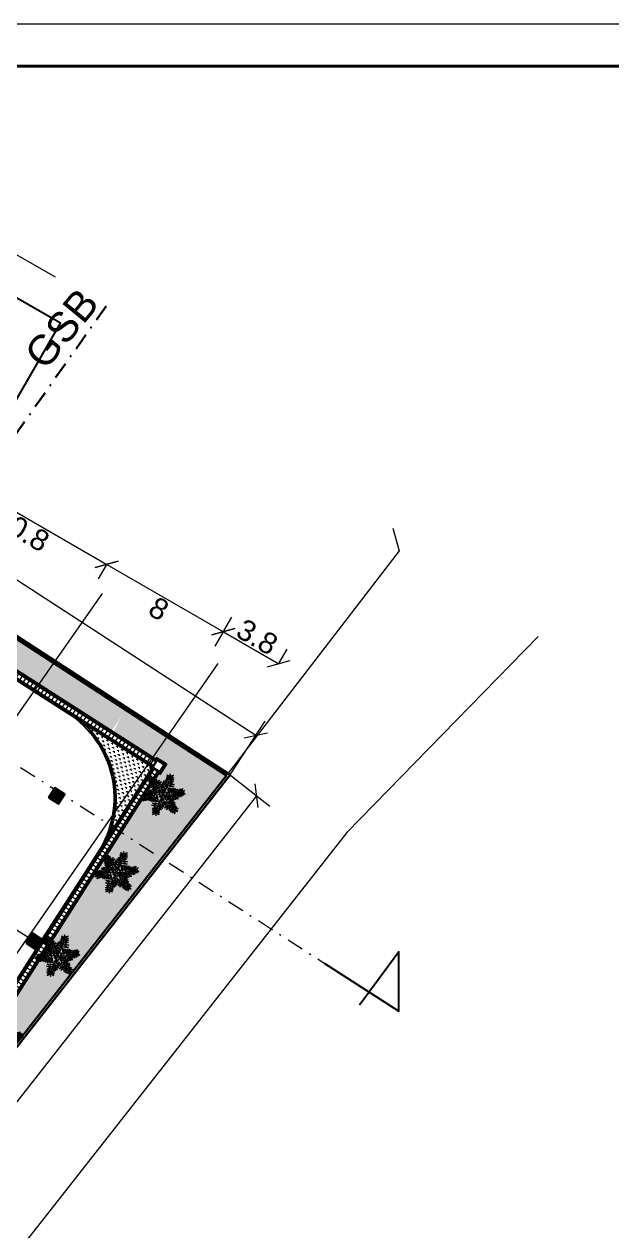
# Model space of a CAD drawing. Header units: inches. Extents: x 249 to 1192, y -18 to 440.
# Drawn here: x 982 to 1016.9, y 58.5 to 130.1 of the extents above; entities that cross this region are included whole.
import ezdxf
from ezdxf.enums import TextEntityAlignment as Align

# ---------------------------------------------------------------- set-up
doc = ezdxf.new("R2010")
doc.units = ezdxf.units.IN
doc.header["$MEASUREMENT"] = 0
doc.linetypes.add('DASHDOT', pattern=[1, 0.5, -0.25, 0, -0.25])
for name, color, linetype, lineweight in [('ARSIR BETON', 8, 'Continuous', 0), ('DIMENSI', 85, 'Continuous', 20), ('DINDING', 6, 'Continuous', 0), ('DINDING2', 137, 'Continuous', 20), ('GRS KOP', 1, 'Continuous', 40), ('GSB', 1, 'DASHDOT', 30), ('JALAN EKSISTING', 51, 'Continuous', 20), ('KOP', 7, 'Continuous', 20), ('NOTASI GRID', 85, 'Continuous', 20), ('PAGAR SITE', 6, 'Continuous', 30), ('RENCANA JALAN', 13, 'Continuous', 15), ('TEXT (KET. RUANG)', 7, 'Continuous', 5), ('VEGETASI', 60, 'Continuous', 0)]:
    doc.layers.add(name, color=color, linetype=linetype, lineweight=lineweight)
for name, color, linetype in [('BANGUNAN SEKITAR', 253, 'Continuous'), ('KANSTEEN', 204, 'Continuous'), ('KENDARAAN', 9, 'Continuous'), ('KOLOM', 5, 'Continuous'), ('RUMPUT', 86, 'Continuous'), ('SALURAN', 117, 'Continuous')]:
    doc.layers.add(name, color=color, linetype=linetype)
doc.styles.get("Standard").update_dxf_attribs({"font": 'arial.ttf'})
doc.dimstyles.new('UK. GDG PERTEMUAN', dxfattribs={"dimtxt": 0.5, "dimasz": 0.5, "dimexe": 0.5, "dimexo": 0.05, "dimgap": 0.1, "dimtad": 2, "dimdec": 0, "dimlfac": 100, "dimzin": 0, "dimdsep": 46, "dimtxsty": 'Standard', "dimblk": 'OBLIQUE', "dimcen": 0.09, "dimclrd": 8, "dimclre": 256, "dimclrt": 256, "dimadec": 0, "dimazin": 0, "dimtfac": 1, "dimtdec": 0, "dimtofl": 0, "dimtmove": 0, "dimatfit": 3, "dimldrblk": 'OBLIQUE', "dimfxl": 0, "dimtolj": 1, "dimtzin": 0, "dimarcsym": 0})

# ---------------------------------------------------------------- blocks, each defined once
blk = doc.blocks.new('_Oblique')
at = {"color": 0, "linetype": 'ByBlock', "lineweight": -2}
blk.add_line((-0.5, -0.5), (0.5, 0.5), dxfattribs=at)
blk = doc.blocks.new('*D151')
at = {"layer": 'DEFPOINTS', "color": 0}
for p in [(239.544, 239.857), (197.918, 186.746), (199.493, 185.511)]:
    blk.add_point(p, dxfattribs=at)
at = {"layer": 'DIMENSI', "lineweight": -2}
for p, q in [((239.584, 239.826), (241.906, 238.006)), ((197.958, 186.715), (200.28, 184.895))]:
    blk.add_line(p, q, dxfattribs=at)
at = {"layer": 'DIMENSI', "color": 8, "lineweight": -2}
blk.add_line((241.119, 238.623), (199.493, 185.511), dxfattribs=at)
for p, rotation in [((241.119, 238.623), 51.91235863842284), ((199.493, 185.511), 231.9123586384228)]:
    blk.add_blockref('_Oblique', p, dxfattribs=dict(at, rotation=rotation))
at = {"layer": 'DIMENSI', "insert": (220.887, 211.612), "char_height": 1.25, "attachment_point": 5, "rotation": 51.91236}
blk.add_mtext('\\A1;67.48', dxfattribs=at)
blk = doc.blocks.new('*D168')
at = {"layer": 'DEFPOINTS', "color": 0}
for p in [(222.861, 257.764), (232.214, 252.364), (232.214, 252.364)]:
    blk.add_point(p, dxfattribs=at)
at = {"layer": 'DIMENSI', "lineweight": -2}
for p, q in [((222.836, 257.721), (222.361, 256.898)), ((232.189, 252.321), (231.714, 251.498))]:
    blk.add_line(p, q, dxfattribs=at)
at = {"layer": 'DIMENSI', "color": 8, "lineweight": -2}
blk.add_line((222.861, 257.764), (232.214, 252.364), dxfattribs=at)
for p, rotation in [((222.861, 257.764), 150.0000000000001), ((232.214, 252.364), 330.0000000000001)]:
    blk.add_blockref('_Oblique', p, dxfattribs=dict(at, rotation=rotation))
at = {"layer": 'DIMENSI', "insert": (227.168, 254.425), "char_height": 1.25, "attachment_point": 5, "rotation": 330}
blk.add_mtext('\\A1;10.8', dxfattribs=at)
blk = doc.blocks.new('*D169')
at = {"layer": 'DEFPOINTS', "color": 0}
for p in [(232.214, 252.364), (239.142, 248.364), (239.142, 248.364)]:
    blk.add_point(p, dxfattribs=at)
at = {"layer": 'DIMENSI', "lineweight": -2}
for p, q in [((232.189, 252.321), (231.714, 251.498)), ((239.117, 248.321), (238.642, 247.498))]:
    blk.add_line(p, q, dxfattribs=at)
at = {"layer": 'DIMENSI', "color": 8, "lineweight": -2}
blk.add_line((232.214, 252.364), (239.142, 248.364), dxfattribs=at)
for p, rotation in [((232.214, 252.364), 149.9999999999976), ((239.142, 248.364), 329.9999999999976)]:
    blk.add_blockref('_Oblique', p, dxfattribs=dict(at, rotation=rotation))
at = {"layer": 'DIMENSI', "insert": (235.309, 249.725), "char_height": 1.25, "attachment_point": 5, "rotation": 330}
blk.add_mtext('\\A1;8', dxfattribs=at)
blk = doc.blocks.new('*D170')
at = {"layer": 'DEFPOINTS', "color": 0}
for p in [(239.142, 248.364), (242.433, 246.464), (242.433, 246.464)]:
    blk.add_point(p, dxfattribs=at)
at = {"layer": 'DIMENSI', "lineweight": -2}
for p, q in [((239.167, 248.407), (239.642, 249.23)), ((242.458, 246.507), (242.933, 247.33))]:
    blk.add_line(p, q, dxfattribs=at)
at = {"layer": 'DIMENSI', "color": 8, "lineweight": -2}
blk.add_line((239.142, 248.364), (242.433, 246.464), dxfattribs=at)
for p, rotation in [((239.142, 248.364), 150.0000000000055), ((242.433, 246.464), 330.0000000000055)]:
    blk.add_blockref('_Oblique', p, dxfattribs=dict(at, rotation=rotation))
at = {"layer": 'DIMENSI', "insert": (241.157, 248.054), "char_height": 1.25, "attachment_point": 5, "rotation": 330}
blk.add_mtext('\\A1;3.8', dxfattribs=at)
blk = doc.blocks.new('KOP-ARS')
at = {"layer": 'GRS KOP'}
blk.add_line((83, 54), (1, 54), dxfattribs=at)
at = {"layer": 'KOP'}
blk.add_lwpolyline([(0, 0), (84, 0), (84, 55), (0, 55)], close=True, dxfattribs=at)
for tag, height, p in [('SUKMA', 0.2, (78, 9.9)), ('1:100', 0.25, (81.3, 5.5)), ('1:100', 0.25, (81.3, 4.9)), ('1:100', 0.25, (81.3, 4.3)), ('AR-01', 0.35, (78.15, 2.7)), ('10', 0.35, (81.3, 2.7)), ('2012', 0.35, (81.3, 1.7))]:
    blk.add_attdef(tag, text='', height=height, dxfattribs=at).set_placement(p, align=Align.MIDDLE)
for p in [(73.7, 5.325), (73.7, 4.725), (73.7, 4.125)]:
    blk.add_attdef('-', p, '', height=0.35, dxfattribs=at)
blk = doc.blocks.new('palm')
for p, q in [((-2.14, 5.67), (-1.64, 5.62)), ((-1.84, 5.41), (-2.14, 5.67)), ((-2.14, 3.45), (-1.42, 3.72)), ((-2.02, 5.04), (-1.56, 5.24)), ((-1.55, 4.97), (-2.02, 5.04)), ((-1.97, 4.01), (-1.38, 4.3)), ((-1.42, 3.88), (-1.97, 4.01)), ((-1.14, 5.42), (-1.84, 5.41)), ((-1.82, 4.64), (-1.42, 4.83)), ((-1.4, 4.53), (-1.82, 4.64)), ((-1.64, 5.62), (-1.14, 5.42)), ((-1.63, 6.33), (-1.37, 5.83)), ((-1.23, 6.1), (-1.63, 6.33)), ((-1.56, 5.24), (-1.11, 5.17)), ((-1.11, 5.17), (-1.55, 4.97)), ((-1.42, 4.83), (-0.92, 4.81)), ((-0.75, 4.22), (-1.42, 3.88)), ((-1.42, 3.72), (-0.59, 3.7)), ((-0.92, 4.81), (-1.4, 4.53)), ((-0.59, 3.7), (-1.39, 3.38)), ((-1.38, 4.3), (-0.75, 4.22)), ((-1.37, 5.83), (-1.12, 5.62)), ((-1.12, 5.62), (-1.23, 6.1)), ((-0.63, 4.24), (-1.06, 5.55)), ((-0.95, 5.47), (-0.63, 6.02)), ((-0.93, 6.01), (-0.95, 5.47)), ((-0.5, 6.6), (-0.93, 6.01)), ((-0.84, 5.15), (-0.62, 5.71)), ((-0.37, 5.4), (-0.84, 5.15)), ((-0.75, 4.81), (-0.3, 5.28)), ((-0.25, 4.81), (-0.75, 4.81)), ((-0.63, 6.02), (-0.5, 6.6)), ((-0.16, 2.39), (-0.63, 4.24)), ((-0.62, 5.71), (-0.07, 6.12)), ((-0.52, 4.2), (-0.06, 4.83)), ((0.07, 4.34), (-0.52, 4.2)), ((-0.07, 6.12), (-0.37, 5.4)), ((-0.37, 3.62), (0.09, 4.17)), ((0.36, 3.81), (-0.37, 3.62)), ((-0.3, 5.28), (0.26, 5.61)), ((0.26, 5.61), (-0.25, 4.81)), ((-0.2, 3), (0.44, 3.66)), ((-0.06, 4.83), (0.45, 5.05)), ((0.45, 5.05), (0.07, 4.34)), ((0.09, 4.17), (1.11, 4.4)), ((1.11, 4.4), (0.36, 3.81)), ((0.44, 3.66), (1.34, 3.78)), ((1.34, 3.78), (0.6, 3.24)), ((2.65, 3.17), (2.48, 3.71)), ((2.48, 3.71), (3.03, 3.34)), ((3.23, 3.48), (3.11, 3.89)), ((3.11, 3.89), (3.48, 3.64)), ((3.53, 3.83), (3.36, 4.27)), ((3.36, 4.27), (3.76, 3.98)), ((3.36, 2.67), (4.27, 3.69)), ((3.48, 3.64), (3.71, 3.21)), ((3.92, 3.54), (3.53, 3.83)), ((3.76, 4.3), (3.84, 4.69)), ((4.12, 3.69), (3.76, 4.3)), ((3.76, 3.98), (3.92, 3.54)), ((3.84, 4.69), (4.04, 4.23)), ((4.04, 4.23), (4.12, 3.69)), ((4.74, 3.81), (4.26, 3.56)), ((4.31, 3.78), (4.67, 4.11)), ((4.37, 4.1), (4.31, 3.78)), ((4.67, 4.58), (4.37, 4.1)), ((4.67, 4.11), (4.67, 4.58)), ((5.47, 3.73), (4.74, 3.81)), ((4.9, 3.56), (5.47, 3.73)), ((-5.9, 1.99), (-6.3, 1.75)), ((-6.3, 1.75), (-5.74, 1.73)), ((-5.98, 0.98), (-5.68, 1.39)), ((-5.6, 1.11), (-5.98, 0.98)), ((-5.96, 2.87), (-5.67, 2.2)), ((-5.53, 2.46), (-5.96, 2.87)), ((-5.43, 1.84), (-5.9, 1.99)), ((-5.74, 1.73), (-5.43, 1.84)), ((-5.68, 1.39), (-5.26, 1.72)), ((-5.67, 2.2), (-5.21, 1.91)), ((-5.26, 1.72), (-5.6, 1.11)), ((-5.21, 1.91), (-5.53, 2.46)), ((-5.37, 0.77), (-5.32, 1.27)), ((-5.08, 1.14), (-5.37, 0.77)), ((-5.34, 3), (-4.86, 2.38)), ((-5.25, 2.32), (-5.34, 3)), ((-3.99, 1.57), (-5.34, 1.85)), ((-5.32, 1.27), (-5.03, 1.63)), ((-4.88, 1.85), (-5.25, 2.32)), ((-5.03, 1.63), (-5.08, 1.14)), ((-4.93, 0.74), (-4.89, 1.19)), ((-4.63, 1.06), (-4.93, 0.74)), ((-4.89, 1.19), (-4.63, 1.61)), ((-4.86, 2.38), (-4.88, 1.85)), ((-4.73, 3.03), (-4.29, 2.19)), ((-4.72, 2.38), (-4.73, 3.03)), ((-4.54, 1.76), (-4.72, 2.38)), ((-4.63, 1.61), (-4.63, 1.06)), ((-4.29, 2.19), (-4.54, 1.76)), ((-4.46, 0.29), (-4.41, 0.95)), ((-4.07, 0.71), (-4.46, 0.29)), ((-4.41, 0.95), (-4.02, 1.46)), ((-4.21, 2.36), (-4.14, 2.92)), ((-3.89, 1.65), (-4.21, 2.36)), ((-4.14, 2.92), (-3.73, 2.23)), ((-4.02, 1.46), (-4.07, 0.71)), ((-4.06, -0.13), (-3.93, 0.64)), ((-3.62, 0.49), (-4.06, -0.13)), ((-2.15, 1.05), (-3.99, 1.57)), ((-3.93, 0.64), (-3.5, 1.34)), ((-3.73, 2.23), (-3.89, 1.65)), ((-3.5, 1.34), (-3.62, 0.49)), ((-3.57, 2.16), (-3.25, 3.16)), ((-3.32, 1.49), (-3.57, 2.16)), ((-3.52, 0.39), (-3.55, -0.49)), ((-3.55, -0.49), (-3.16, 0.2)), ((-2.97, 1.19), (-3.52, 0.39)), ((-3.37, 0.08), (-2.48, -0.45)), ((-2.96, -0.7), (-3.37, 0.08)), ((-3.11, 2.22), (-3.32, 1.49)), ((-3.25, 3.16), (-3.11, 2.22)), ((-3.16, 0.2), (-2.97, 1.19)), ((-2.95, 2.21), (-2.6, 3.05)), ((-2.7, 1.33), (-2.95, 2.21)), ((-2.87, 0.31), (-2.94, -0.55)), ((-2.94, -0.55), (-2.38, 0.14)), ((-2.53, 1.02), (-2.87, 0.31)), ((-2.51, 2.14), (-2.7, 1.33)), ((-2.6, 3.05), (-2.51, 2.14)), ((-2.38, 0.14), (-2.53, 1.02)), ((-1.42, 3.24), (-2.2, 2.83)), ((-2.2, 2.83), (-1.41, 2.84)), ((-1.78, 0.67), (-2.2, 0.08)), ((-2.2, 0.08), (-2.04, -0.86)), ((-2.16, 1.19), (-2.09, 2.21)), ((-1.63, 1.93), (-2.16, 1.19)), ((0, 0), (-2.15, 1.05)), ((-1.39, 3.38), (-2.14, 3.45)), ((-2.09, 2.21), (-1.62, 2.96)), ((-2.04, -0.86), (-1.69, 0.07)), ((0, 0), (-1.99, -1.34)), ((-1.17, 2.64), (-1.95, 2.27)), ((-1.95, 2.27), (-1.07, 2.13)), ((-1.69, 0.07), (-1.78, 0.67)), ((-1.03, 1.94), (-1.76, 1.34)), ((-1.76, 1.34), (-0.78, 1.5)), ((-1.62, 2.96), (-1.63, 1.93)), ((-1.36, 0.35), (-1.48, -0.02)), ((-0.75, 1.27), (-1.43, 1.12)), ((-1.43, 1.12), (-0.74, 0.93)), ((-0.45, 3.17), (-1.42, 3.24)), ((-1.41, 2.84), (-0.45, 3.17)), ((-0.97, -0.05), (-1.36, 0.35)), ((-0.38, 2.7), (-1.17, 2.64)), ((-1.07, 2.13), (-0.38, 2.7)), ((-0.31, 1.88), (-1.03, 1.94)), ((-0.78, 1.5), (-0.31, 1.88)), ((-0.18, 1.25), (-0.75, 1.27)), ((-0.74, 0.93), (-0.18, 1.25)), ((-0.63, 0.85), (-0.74, 0.37)), ((-0.74, 0.37), (-0.39, 0.71)), ((-0.31, 1.03), (-0.63, 0.85)), ((-0.39, 0.71), (-0.31, 1.03)), ((0.6, 3.24), (-0.2, 3)), ((0, 0), (-0.16, 2.39)), ((-0.04, 2.47), (0.87, 2.92)), ((0.85, 2.37), (-0.04, 2.47)), ((0, 0), (1.99, 1.34)), ((0, 0), (0.16, -2.39)), ((0, 0), (2.15, -1.05)), ((0.73, 1.29), (0.25, 1.17)), ((0.25, 1.17), (0.44, 0.87)), ((1.17, 1.86), (0.28, 2.2)), ((0.28, 2.2), (0.91, 1.42)), ((0.44, 0.87), (0.99, 0.78)), ((0.99, 0.78), (0.73, 1.29)), ((0.91, 0.44), (0.73, 0.12)), ((0.73, 0.12), (0.87, -0.35)), ((1.75, 2.88), (0.85, 2.37)), ((0.87, 2.92), (1.75, 2.88)), ((0.87, -0.35), (1.01, 0.12)), ((0.91, 1.42), (1.47, 1.21)), ((1.01, 0.12), (0.91, 0.44)), ((1.7, 2.33), (0.99, 2.82)), ((0.99, 2.82), (1.31, 2)), ((1.47, 1.21), (1.17, 1.86)), ((1.19, 0.05), (1.17, -0.47)), ((1.17, -0.47), (1.48, 0.02)), ((1.47, 0.64), (1.19, 0.05)), ((1.31, 2), (2.15, 1.68)), ((2.1, 2.85), (1.35, 3.32)), ((1.35, 3.32), (1.75, 2.64)), ((1.48, 0.02), (1.47, 0.64)), ((2.04, 0.86), (1.69, -0.07)), ((2.15, 1.68), (1.7, 2.33)), ((1.75, 2.64), (2.52, 1.98)), ((2.23, 2.89), (1.92, 3.58)), ((1.92, 3.58), (2.52, 3.09)), ((1.99, 1.34), (3.36, 2.67)), ((2.2, -0.08), (2.04, 0.86)), ((2.52, 1.98), (2.1, 2.85)), ((2.11, 1.27), (2.96, 0.7)), ((2.48, 0.45), (2.11, 1.27)), ((2.91, 2.37), (2.23, 2.89)), ((2.94, 0.55), (2.38, -0.14)), ((3.37, -0.08), (2.48, 0.45)), ((2.5, 1.68), (3.39, 1.45)), ((3.11, 1.1), (2.5, 1.68)), ((2.52, 3.09), (2.91, 2.37)), ((3.28, 2.75), (2.65, 3.17)), ((2.87, -0.31), (2.94, 0.55)), ((2.95, 2.13), (3.66, 2.01)), ((3.48, 1.59), (2.95, 2.13)), ((2.96, 0.7), (3.37, -0.08)), ((3.03, 3.34), (3.28, 2.75)), ((3.94, 0.73), (3.11, 1.1)), ((3.55, 0.49), (3.16, -0.2)), ((3.71, 3.21), (3.23, 3.48)), ((3.37, 2.55), (4.15, 2.47)), ((3.79, 2.11), (3.37, 2.55)), ((3.39, 1.45), (3.94, 0.73)), ((4.37, 1.24), (3.48, 1.59)), ((3.52, -0.39), (3.55, 0.49)), ((3.62, -0.49), (4.06, 0.13)), ((3.66, 2.01), (4.37, 1.24)), ((3.79, 3.05), (4.42, 2.9)), ((4.04, 2.62), (3.79, 3.05)), ((4.6, 2.13), (3.79, 2.11)), ((4.06, 0.13), (3.93, -0.64)), ((4.04, 3.31), (4.63, 3.39)), ((4.49, 3.02), (4.04, 3.31)), ((4.99, 2.58), (4.04, 2.62)), ((4.15, 2.47), (4.6, 2.13)), ((4.26, 3.56), (4.9, 3.56)), ((4.42, 2.9), (4.99, 2.58)), ((5.27, 3.12), (4.49, 3.02)), ((4.63, 3.39), (5.27, 3.12)), ((-4.9, -3.56), (-5.47, -3.73)), ((-5.27, -3.12), (-4.49, -3.02)), ((-4.63, -3.39), (-5.27, -3.12)), ((-4.99, -2.58), (-4.04, -2.62)), ((-4.42, -2.9), (-4.99, -2.58)), ((-4.26, -3.56), (-4.9, -3.56)), ((-4.74, -3.81), (-4.26, -3.56)), ((-4.04, -3.31), (-4.63, -3.39)), ((-4.6, -2.13), (-3.79, -2.11)), ((-4.15, -2.47), (-4.6, -2.13)), ((-4.49, -3.02), (-4.04, -3.31)), ((-3.79, -3.05), (-4.42, -2.9)), ((-4.37, -1.24), (-3.48, -1.59)), ((-3.66, -2.01), (-4.37, -1.24)), ((-3.36, -2.67), (-4.27, -3.69)), ((-3.37, -2.55), (-4.15, -2.47)), ((-4.04, -2.62), (-3.79, -3.05)), ((-3.94, -0.73), (-3.11, -1.1)), ((-3.39, -1.45), (-3.94, -0.73)), ((-3.76, -3.98), (-3.92, -3.54)), ((-3.92, -3.54), (-3.53, -3.83)), ((-3.79, -2.11), (-3.37, -2.55)), ((-3.48, -3.64), (-3.71, -3.21)), ((-3.71, -3.21), (-3.23, -3.48)), ((-2.95, -2.13), (-3.66, -2.01)), ((-3.48, -1.59), (-2.95, -2.13)), ((-2.5, -1.68), (-3.39, -1.45)), ((-1.99, -1.34), (-3.36, -2.67)), ((-3.03, -3.34), (-3.28, -2.75)), ((-3.28, -2.75), (-2.65, -3.17)), ((-3.23, -3.48), (-3.11, -3.89)), ((-3.11, -1.1), (-2.5, -1.68)), ((-2.48, -3.71), (-3.03, -3.34)), ((-2.11, -1.27), (-2.96, -0.7)), ((-2.52, -3.09), (-2.91, -2.37)), ((-2.91, -2.37), (-2.23, -2.89)), ((-2.65, -3.17), (-2.48, -3.71)), ((-1.75, -2.64), (-2.52, -1.98)), ((-2.52, -1.98), (-2.1, -2.85)), ((-1.92, -3.58), (-2.52, -3.09)), ((-2.48, -0.45), (-2.11, -1.27)), ((-2.23, -2.89), (-1.92, -3.58)), ((-1.31, -2), (-2.15, -1.68)), ((-2.15, -1.68), (-1.7, -2.33)), ((-2.1, -2.85), (-1.35, -3.32)), ((-1.75, -2.88), (-0.85, -2.37)), ((-1.35, -3.32), (-1.75, -2.64)), ((-0.87, -2.92), (-1.75, -2.88)), ((-1.7, -2.33), (-0.99, -2.82)), ((-1.48, -0.02), (-1.04, -0.67)), ((-0.91, -1.42), (-1.47, -1.21)), ((-1.47, -1.21), (-1.17, -1.86)), ((-1.34, -3.78), (-0.6, -3.24)), ((-0.99, -2.82), (-1.31, -2)), ((-1.17, -1.86), (-0.28, -2.2)), ((-1.04, -0.67), (-0.97, -0.05)), ((-0.28, -2.2), (-0.91, -1.42)), ((0.04, -2.47), (-0.87, -2.92)), ((-0.85, -2.37), (0.04, -2.47)), ((-0.27, -0.64), (-0.82, -0.56)), ((-0.82, -0.56), (-0.55, -1.07)), ((-0.6, -3.24), (0.2, -3)), ((-0.55, -1.07), (-0.07, -0.95)), ((0.2, -3), (-0.44, -3.66)), ((-0.07, -0.95), (-0.27, -0.64)), ((0.16, -2.39), (0.63, -4.24)), ((0.53, -0.82), (0.18, -1.25)), ((0.18, -1.25), (0.75, -1.27)), ((0.78, -1.5), (0.31, -1.88)), ((0.31, -1.88), (1.03, -1.94)), ((1.07, -2.13), (0.38, -2.7)), ((0.38, -2.7), (1.17, -2.64)), ((1.41, -2.84), (0.45, -3.17)), ((0.45, -3.17), (1.42, -3.24)), ((0.89, -0.8), (0.53, -0.82)), ((0.59, -3.7), (1.39, -3.38)), ((0.75, -1.27), (0.89, -0.8)), ((1.76, -1.34), (0.78, -1.5)), ((1.03, -1.94), (1.76, -1.34)), ((1.95, -2.27), (1.07, -2.13)), ((1.17, -2.64), (1.95, -2.27)), ((1.39, -3.38), (2.14, -3.45)), ((2.2, -2.83), (1.41, -2.84)), ((1.42, -3.24), (2.2, -2.83)), ((2.14, -3.45), (1.42, -3.72)), ((1.62, -2.96), (1.63, -1.93)), ((2.09, -2.21), (1.62, -2.96)), ((1.63, -1.93), (2.16, -1.19)), ((1.69, -0.07), (1.78, -0.67)), ((1.78, -0.67), (2.2, -0.08)), ((2.16, -1.19), (2.09, -2.21)), ((2.15, -1.05), (3.99, -1.57)), ((2.38, -0.14), (2.53, -1.02)), ((2.51, -2.14), (2.7, -1.33)), ((2.6, -3.05), (2.51, -2.14)), ((2.53, -1.02), (2.87, -0.31)), ((2.95, -2.21), (2.6, -3.05)), ((2.7, -1.33), (2.95, -2.21)), ((3.16, -0.2), (2.97, -1.19)), ((2.97, -1.19), (3.52, -0.39)), ((3.11, -2.22), (3.32, -1.49)), ((3.25, -3.16), (3.11, -2.22)), ((3.57, -2.16), (3.25, -3.16)), ((3.32, -1.49), (3.57, -2.16)), ((3.5, -1.34), (3.62, -0.49)), ((3.93, -0.64), (3.5, -1.34)), ((3.73, -2.23), (3.89, -1.65)), ((4.14, -2.92), (3.73, -2.23)), ((3.89, -1.65), (4.21, -2.36)), ((3.99, -1.57), (5.34, -1.85)), ((4.02, -1.46), (4.07, -0.71)), ((4.41, -0.95), (4.02, -1.46)), ((4.07, -0.71), (4.46, -0.29)), ((4.21, -2.36), (4.14, -2.92)), ((4.29, -2.19), (4.54, -1.76)), ((4.73, -3.03), (4.29, -2.19)), ((4.46, -0.29), (4.41, -0.95)), ((4.54, -1.76), (4.72, -2.38)), ((4.63, -1.06), (4.93, -0.74)), ((4.63, -1.61), (4.63, -1.06)), ((4.89, -1.19), (4.63, -1.61)), ((4.72, -2.38), (4.73, -3.03)), ((4.86, -2.38), (4.88, -1.85)), ((5.34, -3), (4.86, -2.38)), ((4.88, -1.85), (5.25, -2.32)), ((4.93, -0.74), (4.89, -1.19)), ((5.03, -1.63), (5.08, -1.14)), ((5.32, -1.27), (5.03, -1.63)), ((5.08, -1.14), (5.37, -0.77)), ((5.67, -2.2), (5.21, -1.91)), ((5.21, -1.91), (5.53, -2.46)), ((5.25, -2.32), (5.34, -3)), ((5.26, -1.72), (5.6, -1.11)), ((5.68, -1.39), (5.26, -1.72)), ((5.37, -0.77), (5.32, -1.27)), ((5.74, -1.73), (5.43, -1.84)), ((5.43, -1.84), (5.9, -1.99)), ((5.53, -2.46), (5.96, -2.87)), ((5.6, -1.11), (5.98, -0.98)), ((5.96, -2.87), (5.67, -2.2)), ((5.98, -0.98), (5.68, -1.39)), ((6.3, -1.75), (5.74, -1.73)), ((5.9, -1.99), (6.3, -1.75)), ((-5.47, -3.73), (-4.74, -3.81)), ((-4.31, -3.78), (-4.67, -4.11)), ((-4.67, -4.58), (-4.37, -4.1)), ((-4.67, -4.11), (-4.67, -4.58)), ((-4.37, -4.1), (-4.31, -3.78)), ((-4.04, -4.23), (-4.12, -3.69)), ((-4.12, -3.69), (-3.76, -4.3)), ((-3.84, -4.69), (-4.04, -4.23)), ((-3.76, -4.3), (-3.84, -4.69)), ((-3.36, -4.27), (-3.76, -3.98)), ((-3.53, -3.83), (-3.36, -4.27)), ((-3.11, -3.89), (-3.48, -3.64)), ((-0.44, -3.66), (-1.34, -3.78)), ((-1.11, -4.4), (-0.36, -3.81)), ((-0.09, -4.17), (-1.11, -4.4)), ((-0.45, -5.05), (-0.07, -4.34)), ((0.06, -4.83), (-0.45, -5.05)), ((-0.36, -3.81), (0.37, -3.62)), ((-0.26, -5.61), (0.25, -4.81)), ((0.3, -5.28), (-0.26, -5.61)), ((0.37, -3.62), (-0.09, -4.17)), ((-0.07, -4.34), (0.52, -4.2)), ((0.52, -4.2), (0.06, -4.83)), ((0.07, -6.12), (0.37, -5.4)), ((0.62, -5.71), (0.07, -6.12)), ((0.25, -4.81), (0.75, -4.81)), ((0.75, -4.81), (0.3, -5.28)), ((0.37, -5.4), (0.84, -5.15)), ((0.5, -6.6), (0.93, -6.01)), ((0.63, -6.02), (0.5, -6.6)), ((1.42, -3.72), (0.59, -3.7)), ((0.84, -5.15), (0.62, -5.71)), ((0.63, -4.24), (1.06, -5.55)), ((0.95, -5.47), (0.63, -6.02)), ((0.75, -4.22), (1.42, -3.88)), ((1.38, -4.3), (0.75, -4.22)), ((0.92, -4.81), (1.4, -4.53)), ((1.42, -4.83), (0.92, -4.81)), ((0.93, -6.01), (0.95, -5.47)), ((1.11, -5.17), (1.55, -4.97)), ((1.56, -5.24), (1.11, -5.17)), ((1.37, -5.83), (1.12, -5.62)), ((1.12, -5.62), (1.23, -6.1)), ((1.14, -5.42), (1.84, -5.41)), ((1.64, -5.62), (1.14, -5.42)), ((1.23, -6.1), (1.63, -6.33)), ((1.63, -6.33), (1.37, -5.83)), ((1.97, -4.01), (1.38, -4.3)), ((1.4, -4.53), (1.82, -4.64)), ((1.42, -3.88), (1.97, -4.01)), ((1.82, -4.64), (1.42, -4.83)), ((1.55, -4.97), (2.02, -5.04)), ((2.02, -5.04), (1.56, -5.24)), ((2.14, -5.67), (1.64, -5.62)), ((1.84, -5.41), (2.14, -5.67))]:
    blk.add_line(p, q)
blk = doc.blocks.new('K1')
at = {"layer": 'ARSIR BETON'}
h = blk.add_hatch(dxfattribs=at)
h.set_pattern_fill('ANSI37', color=256, scale=0.15, style=0)
h.set_pattern_definition([(45, (258.37489, 277.120751), (-0.01325825, 0.01325825), []), (135, (258.37489, 277.120751), (-0.01325825, -0.01325825), [])])
h.paths.add_polyline_path([(259.125, 277.171), (259.125, 277.871), (258.425, 277.871), (258.425, 277.171)])
at = {"layer": 'KOLOM'}
blk.add_lwpolyline([(258.425, 277.171), (259.125, 277.171), (259.125, 277.871), (258.425, 277.871)], close=True, dxfattribs=at)
for points in [[(258.725, 277.571), (258.825, 277.471)], [(258.725, 277.471), (258.825, 277.571)]]:
    blk.add_lwpolyline(points, dxfattribs=at)
blk = doc.blocks.new('LT1')
at = {"layer": 'DINDING2'}
h = blk.add_hatch(dxfattribs=at)
h.set_pattern_fill('_USER', color=23, scale=0.25, angle=90, style=0, pattern_type=0)
h.set_pattern_definition([(90, (701.62636, 142.75694), (-0.25, 2e-17), [])])
h.paths.add_polyline_path([(685.159, 143.057), (685.159, 142.757), (738.458, 142.757), (738.458, 143.057)])
h = blk.add_hatch(dxfattribs=at)
h.set_pattern_fill('_USER', color=23, scale=0.25, angle=90, style=0, pattern_type=0)
h.set_pattern_definition([(4e-15, (738.5591, 123.77625), (2e-17, -0.25), [])])
h.paths.add_polyline_path([(738.559, 121.808), (738.859, 121.808), (738.859, 142.656), (738.558, 142.656)])
at = {"layer": 'DINDING'}
blk.add_lwpolyline([(737.758, 130.157), (734.472, 130.157)], dxfattribs=at)
at = {"layer": 'SALURAN'}
for points in [[(685.108, 142.657), (738.458, 142.656), (738.458, 143.156), (685.108, 143.157)], [(685.159, 143.057), (738.458, 143.057)], [(685.159, 142.757), (738.458, 142.757)], [(738.958, 142.556), (739.058, 142.556), (739.058, 143.256), (738.358, 143.256), (738.358, 143.156)], [(738.358, 142.656), (738.358, 142.556), (738.458, 142.556)], [(738.458, 121.308), (738.458, 143.157)], [(738.558, 142.656), (738.558, 121.808)], [(738.858, 142.656), (738.858, 121.808)], [(738.958, 121.908), (738.958, 143.157)]]:
    blk.add_lwpolyline(points, dxfattribs=at)
blk.add_lwpolyline([(738.458, 142.656), (738.958, 142.656), (738.958, 143.156), (738.458, 143.156)], close=True, dxfattribs=at)
at = {"layer": 'KOLOM'}
for p in [(475.797, -139.363), (479.333, -147.363)]:
    blk.add_blockref('K1', p, dxfattribs=at)
blk = doc.blocks.new('TAPAK')
at = {"color": 5}
blk.add_line((222.861, 257.764), (232.214, 252.364), dxfattribs=at)
at = {"color": 2}
for p, q in [((232.214, 252.364), (239.142, 248.364)), ((239.142, 248.364), (242.433, 246.464))]:
    blk.add_line(p, q, dxfattribs=at)
at = {"layer": 'BANGUNAN SEKITAR'}
blk.add_lwpolyline([(205.416, 278.749), (199.658, 268.775), (222.926, 255.341), (229.476, 266.686), (208.459, 278.749)], dxfattribs=at)
at = {"layer": 'GSB', "ltscale": 2}
blk.add_line((232.175, 267.707), (182.212, 196.703), dxfattribs=at)
at = {"layer": 'JALAN EKSISTING'}
for points in [[(212.85, 278.749), (229.154, 269.433)], [(249.212, 254.504), (249.596, 253.169), (239.374, 239.88)], [(257.835, 248.085), (246.468, 236.442), (216.72, 198.567), (224.084, 193.067)]]:
    blk.add_lwpolyline(points, dxfattribs=at)
at = {"layer": 'KENDARAAN'}
blk.add_lwpolyline([(245.133, 228.685), (249.558, 225.835), (249.558, 229.344), (247.239, 226.177)], dxfattribs=at)
at = {"layer": 'NOTASI GRID', "linetype": 'DASHDOT', "ltscale": 2}
blk.add_lwpolyline([(179.437, 271.015), (245.133, 228.685)], dxfattribs=at)
at = {"layer": 'PAGAR SITE'}
for points in [[(139.803, 187.369), (137.846, 188.269), (144.936, 206.648), (129.973, 218.656), (147.853, 253.794), (152.285, 251.422), (170.046, 244.614), (173.954, 249.197), (185.583, 262.976), (190.519, 271.023), (198.375, 266.632), (239.544, 239.857), (197.918, 186.746), (197.402, 184.096), (182.077, 196.806), (172.76, 184.657), (169.843, 181.416), (164.076, 173.73), (162.311, 174.961)], [(139.857, 187.509), (138.036, 188.346), (145.115, 206.697), (130.162, 218.696), (147.917, 253.589), (152.222, 251.285), (170.091, 244.436), (174.069, 249.1), (185.704, 262.888), (190.572, 270.821), (198.298, 266.504), (239.325, 239.821), (197.778, 186.81), (197.303, 184.372), (182.052, 197.021), (172.645, 184.753), (169.727, 181.512), (164.043, 173.935), (162.402, 175.081)]]:
    blk.add_lwpolyline(points, dxfattribs=at)
at = {"layer": 'RENCANA JALAN'}
for points in [[(132.806, 196.229), (152.782, 186.136), (156.343, 184.08), (161.498, 180.209), (166.667, 175.719), (172.499, 170.171, 0.262643), (176.541, 171.394), (231.967, 250.626)], [(238.819, 246.467), (180.906, 163.077, 0.336256), (181.046, 159.689, 4.598989)]]:
    blk.add_lwpolyline(points, format="xyb", dxfattribs=at)
at = {"layer": 'TEXT (KET. RUANG)'}
blk.add_text('GSB', height=1.7528, rotation=50.50847, dxfattribs=at).set_placement((228.561, 263.825))
at = {"layer": 'DIMENSI'}
blk.add_aligned_dim(p1=(198.375, 266.632), p2=(239.544, 239.857), distance=2.809, text='49.11', dimstyle='UK. GDG PERTEMUAN', override={"dimtxt": 1.25, "dimasz": 1, "dimexe": 1}, dxfattribs=at).render()
for base, p1, p2, text, picture, middle in [((232.214, 252.364), (222.861, 257.764), (232.214, 252.364), '10.8', '*D168', (227.537, 255.064)), ((242.433, 246.464), (239.142, 248.364), (242.433, 246.464), '3.8', '*D170', (240.787, 247.414))]:
    dim = blk.add_linear_dim(base=base, p1=p1, p2=p2, angle=330, text=text, dimstyle='UK. GDG PERTEMUAN', override={"dimtxt": 1.25, "dimasz": 1, "dimexe": 1}, dxfattribs=at)
    dim.commit()
    dim.dimension.update_dxf_attribs({"geometry": picture, "text_midpoint": middle, "dimtype": 161})
for p1, p2, distance, text, picture, middle in [((232.214, 252.364), (239.142, 248.364), 0, '8', '*D169', (235.309, 249.725)), ((239.544, 239.857), (197.918, 186.746), 2.001, '67.48', '*D151', (220.887, 211.612))]:
    dim = blk.add_aligned_dim(p1=p1, p2=p2, distance=distance, text=text, dimstyle='UK. GDG PERTEMUAN', override={"dimtxt": 1.25, "dimasz": 1, "dimexe": 1}, dxfattribs=at)
    dim.commit()
    dim.dimension.update_dxf_attribs({"geometry": picture, "text_midpoint": middle})

msp = doc.modelspace()

# ---------------------------------------------------------------- hatches: boundary and pattern name
at = {"layer": 'RUMPUT'}
h = msp.add_hatch(dxfattribs=at)
h.set_pattern_fill('GRASS', color=256, scale=0.25, angle=-32.63125, style=0)
edge = h.paths.add_edge_path(flags=17)
edge.add_line((928.2642, 87.7797), (928.2103, 87.6955))
edge.add_line((928.2103, 87.6955), (927.4523, 88.1808))
edge.add_line((927.4523, 88.1808), (927.9376, 88.9387))
edge.add_line((927.9376, 88.9387), (944.981, 115.3713))
edge.add_line((944.981, 115.3713), (944.6882, 115.5588))
edge.add_line((944.6882, 115.5588), (940.407, 108.5806))
edge.add_line((940.407, 108.5806), (924.7936, 90.1284))
edge.add_line((924.7936, 90.1284), (906.9246, 96.9776))
edge.add_line((906.9246, 96.9776), (902.6199, 99.2817))
edge.add_line((902.6199, 99.2817), (887.5538, 69.673))
edge.add_line((887.5538, 69.673), (887.584, 69.6537))
edge.add_line((887.584, 69.6537), (891.4664, 75.7173))
edge.add_line((891.4664, 75.7173), (893.1507, 74.6388))
edge.add_line((893.1507, 74.6388), (895.8469, 78.8496))
edge.add_line((895.8469, 78.8496), (898.4576, 77.178))
edge.add_line((898.4576, 77.178), (900.9841, 75.5603))
edge.add_line((900.9841, 75.5603), (903.1766, 74.1564))
edge.add_line((903.1766, 74.1564), (906.037, 72.3249))
edge.add_line((906.037, 72.3249), (908.5635, 70.7072))
edge.add_line((908.5635, 70.7072), (911.09, 69.0895))
edge.add_arc((911.5753, 69.8475), 0.9, 237.36875, 417.36875)
edge.add_line((912.0606, 70.6054), (909.5341, 72.2231))
edge.add_line((909.5341, 72.2231), (907.0076, 73.8408))
edge.add_line((907.0076, 73.8408), (905.4287, 74.8518))
edge.add_line((905.4287, 74.8518), (904.4811, 75.4585))
edge.add_line((904.4811, 75.4585), (901.9547, 77.0762))
edge.add_line((901.9547, 77.0762), (899.4282, 78.6939))
edge.add_line((899.4282, 78.6939), (896.8175, 80.3655))
edge.add_line((896.8175, 80.3655), (899.5137, 84.5763))
edge.add_line((899.5137, 84.5763), (897.8293, 85.6547))
edge.add_line((897.8293, 85.6547), (901.7118, 91.7183))
edge.add_line((901.7118, 91.7183), (903.3961, 90.6398))
edge.add_line((903.3961, 90.6398), (906.0923, 94.8506))
edge.add_line((906.0923, 94.8506), (921.3353, 85.0905))
edge.add_line((921.3353, 85.0905), (926.4725, 81.8012))
edge.add_line((926.4725, 81.8012), (923.7225, 77.5064))
edge.add_line((923.7225, 77.5064), (919.4631, 70.7958))
edge.add_line((919.4631, 70.7958), (919.6768, 70.6589))
edge.add_line((919.6768, 70.6589), (925.0548, 78.977))
edge.add_arc((932.3616, 73.2237), 9.3, 66.335008, 141.783671, ccw=False)
edge.add_line((936.0945, 81.7417), (936.5597, 82.4681))
edge.add_line((936.5597, 82.4681), (928.2642, 87.7797))
edge = h.paths.add_edge_path()
edge.add_arc((902.0037, 51.0402), 2.9, 21.480452, 57.36875)
edge.add_line((903.5674, 53.4825), (886.5721, 64.3645))
edge.add_line((886.5721, 64.3645), (889.2683, 68.5753))
edge.add_line((889.2683, 68.5753), (887.5538, 69.673))
edge.add_line((887.5538, 69.673), (884.865, 64.3889))
edge.add_line((884.865, 64.3889), (899.8177, 52.3893))
edge.add_line((899.8177, 52.3893), (892.7388, 34.0385))
edge.add_line((892.7388, 34.0385), (893.0458, 33.8974))
edge.add_line((893.0458, 33.8974), (904.7022, 52.1021))
edge = h.paths.add_edge_path()
edge.add_arc((936.74, 45.0638), 1.9, 57.36875, 147.36875)
edge.add_line((935.1399, 46.0883), (918.3672, 19.893))
edge.add_line((918.3672, 19.893), (918.7451, 19.628))
edge.add_line((918.7451, 19.628), (936.755, 42.7133))
edge.add_line((936.755, 42.7133), (952.0054, 30.0649))
edge.add_line((952.0054, 30.0649), (952.4806, 32.5023))
edge.add_line((952.4806, 32.5023), (994.0279, 85.5131))
edge.add_line((994.0279, 85.5131), (953.0004, 112.1961))
edge.add_line((953.0004, 112.1961), (949.1373, 114.355))
edge.add_line((949.1373, 114.355), (945.2741, 116.5139))
edge.add_line((945.2741, 116.5139), (940.407, 108.5806))
edge.add_line((940.407, 108.5806), (924.7936, 90.1284))
edge.add_line((924.7936, 90.1284), (906.9246, 96.9776))
edge.add_line((906.9246, 96.9776), (902.6199, 99.2817))
edge.add_line((902.6199, 99.2817), (887.5538, 69.673))
edge.add_line((887.5538, 69.673), (887.584, 69.6537))
edge.add_line((887.584, 69.6537), (891.4664, 75.7173))
edge.add_line((891.4664, 75.7173), (893.1507, 74.6388))
edge.add_line((893.1507, 74.6388), (895.8469, 78.8496))
edge.add_line((895.8469, 78.8496), (898.4576, 77.178))
edge.add_line((898.4576, 77.178), (900.9841, 75.5603))
edge.add_line((900.9841, 75.5603), (903.1766, 74.1564))
edge.add_line((903.1766, 74.1564), (906.037, 72.3249))
edge.add_line((906.037, 72.3249), (908.5635, 70.7072))
edge.add_line((908.5635, 70.7072), (911.09, 69.0895))
edge.add_arc((911.5753, 69.8475), 0.9, 237.36875, 417.36875)
edge.add_line((912.0606, 70.6054), (909.5341, 72.2231))
edge.add_line((909.5341, 72.2231), (907.0076, 73.8408))
edge.add_line((907.0076, 73.8408), (905.4287, 74.8518))
edge.add_line((905.4287, 74.8518), (904.4811, 75.4585))
edge.add_line((904.4811, 75.4585), (901.9547, 77.0762))
edge.add_line((901.9547, 77.0762), (899.4282, 78.6939))
edge.add_line((899.4282, 78.6939), (896.8175, 80.3655))
edge.add_line((896.8175, 80.3655), (899.5137, 84.5763))
edge.add_line((899.5137, 84.5763), (897.8293, 85.6547))
edge.add_line((897.8293, 85.6547), (901.7118, 91.7183))
edge.add_line((901.7118, 91.7183), (903.3961, 90.6398))
edge.add_line((903.3961, 90.6398), (906.0923, 94.8506))
edge.add_line((906.0923, 94.8506), (921.3353, 85.0905))
edge.add_line((921.3353, 85.0905), (926.4725, 81.8012))
edge.add_line((926.4725, 81.8012), (923.7225, 77.5064))
edge.add_line((923.7225, 77.5064), (919.4631, 70.7958))
edge.add_line((919.4631, 70.7958), (919.6768, 70.6589))
edge.add_line((919.6768, 70.6589), (925.0548, 78.977))
edge.add_arc((932.3616, 73.2237), 9.3, 66.335008, 141.783671, ccw=False)
edge.add_line((936.0945, 81.7417), (936.5597, 82.4681))
edge.add_line((936.5597, 82.4681), (928.2642, 87.7797))
edge.add_line((928.2642, 87.7797), (928.2103, 87.6955))
edge.add_line((928.2103, 87.6955), (927.4523, 88.1808))
edge.add_line((927.4523, 88.1808), (927.9376, 88.9387))
edge.add_line((927.9376, 88.9387), (944.981, 115.3713))
edge.add_line((944.981, 115.3713), (944.8968, 115.4252))
edge.add_line((944.8968, 115.4252), (945.3821, 116.1832))
edge.add_line((945.3821, 116.1832), (945.0379, 115.2746))
edge.add_line((945.0379, 115.2746), (966.3961, 101.4809))
edge.add_line((966.3961, 101.4809), (987.2185, 88.1485))
edge.add_line((987.2185, 88.1485), (987.7848, 89.0329))
edge.add_line((987.7848, 89.0329), (987.3024, 88.0941))
edge.add_line((987.3024, 88.0941), (987.9762, 87.6627))
edge.add_line((987.9762, 87.6627), (989.8828, 86.5606))
edge.add_line((989.8828, 86.5606), (990.4567, 86.1932))
edge.add_line((990.4567, 86.1932), (978.5776, 67.6063))
edge.add_line((978.5776, 67.6063), (977.5717, 68.2608))
edge.add_line((977.5717, 68.2608), (973.9827, 62.8408))
edge.add_arc((963.983, 69.081), 11.787, 271.608844, 328.034266, ccw=False)
edge.add_line((964.314, 57.2986), (963.9111, 57.1853))
edge.add_line((963.9111, 57.1853), (963.6031, 56.902))
edge.add_line((963.6031, 56.902), (962.2876, 54.9479))
edge.add_line((962.2876, 54.9479), (966.4964, 52.253))
edge.add_line((966.4964, 52.253), (961.5355, 44.5051))
edge.add_line((961.5355, 44.5051), (959.009, 46.1228))
edge.add_line((959.009, 46.1228), (955.8276, 41.1541))
edge.add_line((955.8276, 41.1541), (953.0775, 36.8591))
edge.add_line((953.0775, 36.8591), (937.7645, 46.6639))
h = msp.add_hatch(dxfattribs=at)
h.set_pattern_fill('GRASS', color=256, scale=0.25, angle=-32.63125, style=0)
edge = h.paths.add_edge_path()
edge.add_line((896.8175, 80.3655), (899.5137, 84.5763))
edge.add_line((899.5137, 84.5763), (897.8293, 85.6547))
edge.add_line((897.8293, 85.6547), (901.7118, 91.7183))
edge.add_line((901.7118, 91.7183), (903.3961, 90.6398))
edge.add_line((903.3961, 90.6398), (906.0923, 94.8506))
edge.add_line((906.0923, 94.8506), (921.3353, 85.0905))
edge.add_line((921.3353, 85.0905), (926.4725, 81.8012))
edge.add_line((926.4725, 81.8012), (923.7225, 77.5064))
edge.add_line((923.7225, 77.5064), (919.4631, 70.7958))
edge.add_line((919.4631, 70.7958), (919.6768, 70.6589))
edge.add_line((919.6768, 70.6589), (925.0548, 78.977))
edge.add_arc((932.3616, 73.2237), 9.3, 66.335008, 141.783671, ccw=False)
edge.add_line((936.0945, 81.7417), (936.5597, 82.4681))
edge.add_line((936.5597, 82.4681), (928.2642, 87.7797))
edge.add_line((928.2642, 87.7797), (928.2103, 87.6955))
edge.add_line((928.2103, 87.6955), (927.4523, 88.1808))
edge.add_line((927.4523, 88.1808), (927.9376, 88.9387))
edge.add_line((927.9376, 88.9387), (944.981, 115.3713))
edge.add_line((944.981, 115.3713), (944.8968, 115.4252))
edge.add_line((944.8968, 115.4252), (945.3821, 116.1832))
edge.add_line((945.3821, 116.1832), (946.1401, 115.6979))
edge.add_line((946.1401, 115.6979), (987.7312, 88.9491))
edge.add_line((987.7312, 88.9491), (987.7848, 89.0329))
edge.add_line((987.7848, 89.0329), (988.5428, 88.5476))
edge.add_line((988.5428, 88.5476), (987.9762, 87.6627))
edge.add_line((987.9762, 87.6627), (989.8828, 86.5606))
edge.add_line((989.8828, 86.5606), (990.4567, 86.1932))
edge.add_line((990.4567, 86.1932), (978.5776, 67.6063))
edge.add_line((978.5776, 67.6063), (977.5717, 68.2608))
edge.add_line((977.5717, 68.2608), (973.9827, 62.8408))
edge.add_arc((963.983, 69.081), 11.787, 271.608844, 328.034266, ccw=False)
edge.add_line((964.314, 57.2986), (963.9111, 57.1853))
edge.add_line((963.9111, 57.1853), (963.6031, 56.902))
edge.add_line((963.6031, 56.902), (962.2876, 54.9479))
edge.add_line((962.2876, 54.9479), (966.4964, 52.253))
edge.add_line((966.4964, 52.253), (961.5355, 44.5051))
edge.add_line((961.5355, 44.5051), (959.009, 46.1228))
edge.add_line((959.009, 46.1228), (955.8276, 41.1541))
edge.add_line((955.8276, 41.1541), (953.0775, 36.8591))
edge.add_line((953.0775, 36.8591), (937.7645, 46.6639))
edge.add_arc((936.74, 45.0638), 1.9, 57.36875, 147.36875)
edge.add_line((935.1399, 46.0883), (918.3672, 19.893))
edge.add_line((918.3672, 19.893), (918.7451, 19.628))
edge.add_line((918.7451, 19.628), (936.755, 42.7133))
edge.add_line((936.755, 42.7133), (952.0054, 30.0649))
edge.add_line((952.0054, 30.0649), (952.4806, 32.5023))
edge.add_line((952.4806, 32.5023), (994.0279, 85.5131))
edge.add_line((994.0279, 85.5131), (953.0004, 112.1961))
edge.add_line((953.0004, 112.1961), (949.1373, 114.355))
edge.add_line((949.1373, 114.355), (945.2741, 116.5139))
edge.add_line((945.2741, 116.5139), (940.407, 108.5806))
edge.add_line((940.407, 108.5806), (924.7936, 90.1284))
edge.add_line((924.7936, 90.1284), (906.9246, 96.9776))
edge.add_line((906.9246, 96.9776), (902.6199, 99.2817))
edge.add_line((902.6199, 99.2817), (887.5538, 69.673))
edge.add_line((887.5538, 69.673), (887.584, 69.6537))
edge.add_line((887.584, 69.6537), (891.4664, 75.7173))
edge.add_line((891.4664, 75.7173), (893.1507, 74.6388))
edge.add_line((893.1507, 74.6388), (895.8469, 78.8496))
edge.add_line((895.8469, 78.8496), (898.4576, 77.178))
edge.add_line((898.4576, 77.178), (900.9841, 75.5603))
edge.add_line((900.9841, 75.5603), (903.1766, 74.1564))
edge.add_line((903.1766, 74.1564), (906.037, 72.3249))
edge.add_line((906.037, 72.3249), (908.5635, 70.7072))
edge.add_line((908.5635, 70.7072), (911.09, 69.0895))
edge.add_arc((911.5753, 69.8475), 0.9, 237.36875, 417.36875)
edge.add_line((912.0606, 70.6054), (909.5341, 72.2231))
edge.add_line((909.5341, 72.2231), (907.0076, 73.8408))
edge.add_line((907.0076, 73.8408), (905.4287, 74.8518))
edge.add_line((905.4287, 74.8518), (904.4811, 75.4585))
edge.add_line((904.4811, 75.4585), (901.9547, 77.0762))
edge.add_line((901.9547, 77.0762), (899.4282, 78.6939))
edge.add_line((899.4282, 78.6939), (896.8175, 80.3655))
h = msp.add_hatch(dxfattribs=at)
h.set_pattern_fill('GRASS', color=256, scale=0.25, angle=-32.63125, style=0)
h.set_pattern_definition([(57.3687, (985.5171, 82.42184), (-0.0535506, 0.2441973), [0.046875, -0.306678]), (12.3687, (985.5171, 82.42184), (-0.053551, 0.244197), [0.046875, -0.203125]), (102.3687, (985.5171, 82.42184), (-0.244197, -0.053551), [0.046875, -0.203125])])
h.paths.add_polyline_path([(989.3673, 86.1782), (985.5171, 88.6436, -0.1931403), (987.4454, 84.5299), (987.9834, 84.1855)])
h.paths.add_polyline_path([(989.5896, 85.9172), (989.5054, 85.9711), (989.5593, 86.0553), (989.3673, 86.1782), (987.9834, 84.1855), (988.3361, 83.9596)])
h.paths.add_polyline_path([(988.3361, 83.9596), (987.9834, 84.1855), (987.3966, 83.3406, -0.0349813), (987.2201, 82.5065), (987.3515, 82.4218)])
h.paths.add_polyline_path([(987.9834, 84.1855), (987.4454, 84.5299, -0.0489034), (987.3966, 83.3406)])

# ---------------------------------------------------------------- linework, layer by layer
at = {"layer": 'DINDING'}
msp.add_lwpolyline([(894.1468, 33.3915), (892.7388, 34.0385), (899.8177, 52.3893), (884.865, 64.3889), (902.6199, 99.2817), (906.9246, 96.9776), (924.7936, 90.1284), (940.407, 108.5806), (945.2741, 116.5139), (949.1373, 114.355), (953.0004, 112.1961), (994.0279, 85.5131), (952.4806, 32.5023), (952.0054, 30.0649), (936.755, 42.7133), (918.7451, 19.628), (917.3019, 20.6401)], dxfattribs=at)
at = {"layer": 'KANSTEEN'}
for points in [[(982.605, 90.5082), (984.5906, 89.2369, -0.4142136), (986.4082, 80.9485), (983.0924, 75.77)], [(982.6589, 90.5924), (984.6445, 89.3211, -0.4142136), (986.4924, 80.8946), (983.1766, 75.7161)]]:
    msp.add_lwpolyline(points, format="xyb", dxfattribs=at)

# ---------------------------------------------------------------- block references
at = {"rotation": 327.3687496894794}
msp.add_blockref('LT1', (290.8202, 364.061), dxfattribs=at)
at = {"layer": 'DINDING'}
msp.add_blockref('TAPAK', (754.7025, -154.3075), dxfattribs=at)
at = {"layer": 'KOP', "xscale": 2.5, "yscale": 2.5, "zscale": 2.5}
msp.add_blockref('KOP-ARS', (837.2179, -7.359), dxfattribs=at)
at = {"layer": 'VEGETASI', "color": 5, "xscale": 0.2000000000007276, "yscale": 0.2000000000007276, "zscale": 0.2, "rotation": 327.3687496894784}
for p in [(990.2626, 84.3658), (987.498, 79.7631), (984.0051, 74.812), (980.6135, 69.9228)]:
    msp.add_blockref('palm', p, dxfattribs=at)

doc.saveas('drawing.dxf')
